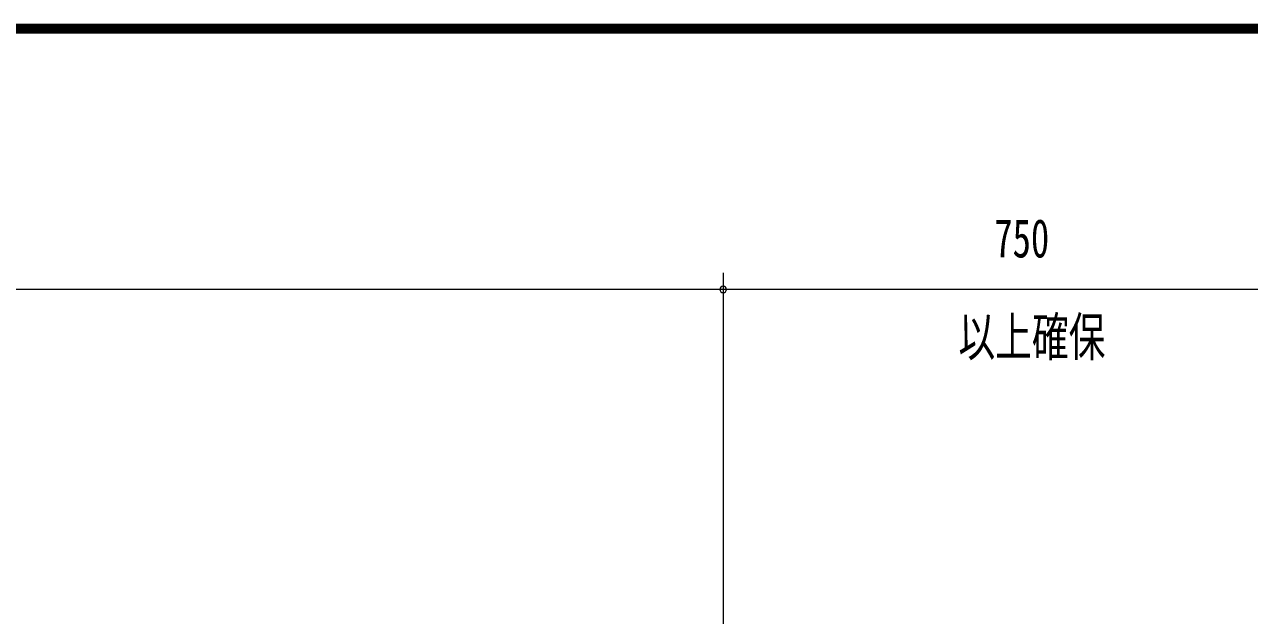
# Model space of a CAD drawing. Units: millimetres, scale not verified. Extents: x -5740 to 6033, y -4020 to 4020.
# Drawn here: x -1437 to 55, y 3300 to 4020 of the extents above; entities that cross this region are included whole.
import ezdxf
from ezdxf.enums import TextEntityAlignment as Align

# ---------------------------------------------------------------- set-up
doc = ezdxf.new("R2010")
doc.units = ezdxf.units.MM
doc.header["$LTSCALE"] = 10
doc.layers.add('0-C_2ラック-F寸法', color=3, linetype='Continuous', lineweight=18)
doc.layers.add('1-0_F-F4PAPAER', color=5, linetype='Continuous', lineweight=18)
doc.styles.add('ＭＳ ゴシック', font='')
doc.styles.get('ＭＳ ゴシック').set_extended_font_data('MS Gothic')

msp = doc.modelspace()

# ---------------------------------------------------------------- linework, layer by layer
at = {"layer": '0-C_2ラック-F寸法'}
for p, q in [((-586.25, 3717.43), (-586.25, 3131.48)), ((-586.25, 3697.43), (-4386.25, 3697.43)), ((163.75, 3697.43), (-586.25, 3697.43))]:
    msp.add_line(p, q, dxfattribs=at)
for start, end in [(0, 180), (180, 0)]:
    msp.add_arc((-586.25, 3697.43), 4, start, end, dxfattribs=at)
at = {"layer": '1-0_F-F4PAPAER'}
for points in [[(5739.96, 4020.13), (-5740.04, 4020.13), (-5740.04, -4019.87), (5739.96, -4019.87)], [(5738.96, 4019.13), (5738.96, -4018.87), (-5739.04, -4018.87), (-5739.04, 4019.13)], [(5737.96, 4018.13), (5737.96, -4017.87), (-5738.04, -4017.87), (-5738.04, 4018.13)], [(5736.96, 4017.13), (5736.96, -4016.87), (-5737.04, -4016.87), (-5737.04, 4017.13)], [(5735.96, 4016.13), (5735.96, -4015.87), (-5736.04, -4015.87), (-5736.04, 4016.13)], [(5734.96, 4015.13), (5734.96, -4014.87), (-5735.04, -4014.87), (-5735.04, 4015.13)], [(5733.96, 4014.13), (5733.96, -4013.87), (-5734.04, -4013.87), (-5734.04, 4014.13)], [(5732.96, 4013.13), (5732.96, -4012.87), (-5733.04, -4012.87), (-5733.04, 4013.13)], [(5731.96, 4012.13), (5731.96, -4011.87), (-5732.04, -4011.87), (-5732.04, 4012.13)], [(5730.96, 4011.13), (5730.96, -4010.87), (-5731.04, -4010.87), (-5731.04, 4011.13)], [(5729.96, 4010.13), (5729.96, -4009.87), (-5730.04, -4009.87), (-5730.04, 4010.13)]]:
    msp.add_lwpolyline(points, close=True, dxfattribs=at)

# ---------------------------------------------------------------- texts
at = {"layer": '0-C_2ラック-F寸法', "color": 7, "style": 'ＭＳ ゴシック', "width": 0.7}
for s, p in [('750', (-256.1, 3722.23)), ('以上確保', (-299.72, 3602.23))]:
    msp.add_text(s, height=46.89, dxfattribs=at).set_placement(p, align=Align.BOTTOM_LEFT)

doc.saveas('drawing.dxf')
